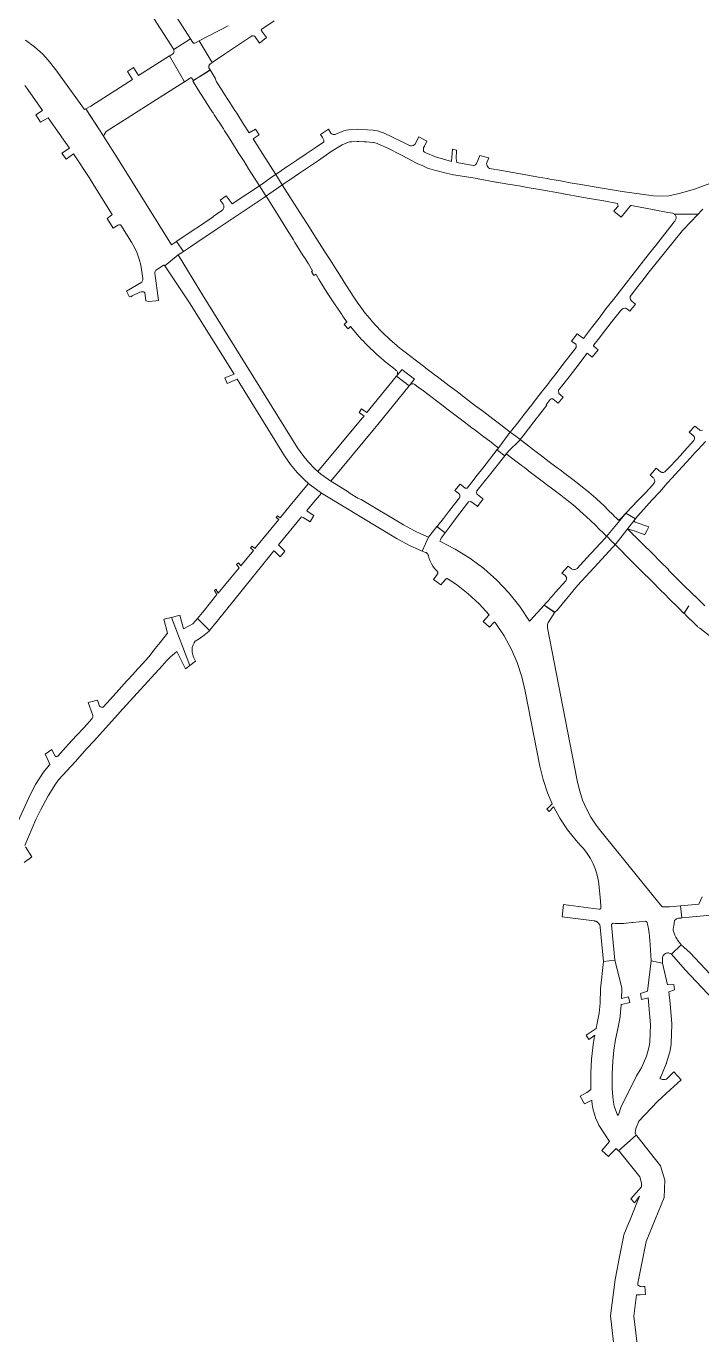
# Model space of a CAD drawing. Header units: inches. Extents: x 704148 to 723432, y 7075344 to 7101810.
# Drawn here: x 715650 to 716539, y 7084927 to 7086646 of the extents above; entities that cross this region are included whole.
import ezdxf

# ---------------------------------------------------------------- set-up
doc = ezdxf.new("R2010")
doc.units = ezdxf.units.IN
doc.header["$MEASUREMENT"] = 0
doc.layers.add('gisdb.gisadmin', color=7, linetype='Continuous', lineweight=9, true_color=0xccf5fc)

msp = doc.modelspace()

# ---------------------------------------------------------------- linework, layer by layer
at = {"layer": 'gisdb.gisadmin'}
for points in [[(715719.9857, 7086819.6401), (715733.0894, 7086828.1105), (715733.1518, 7086828.0051), (715737.5546, 7086830.5975), (715794.6935, 7086742.0669), (715811.0545, 7086716.7308), (715814.1376, 7086711.8278), (715820.904, 7086716.1062), (715829.3077, 7086702.8799), (715822.6215, 7086698.4651), (715866.3595, 7086629.5748), (715844.3782, 7086615.6005), (715800.8818, 7086684.1984), (715794.1712, 7086679.8814), (715785.2487, 7086693.9069), (715792.0088, 7086698.1739), (715784.1325, 7086710.5797), (715781.2637, 7086714.5845), (715770.4182, 7086731.3885), (715724.9568, 7086802.1704), (715715.975, 7086816.0868), (715720.0125, 7086819.5956)], [(715865.8844, 7086578.0807), (715858.3597, 7086573.2979), (715839.0177, 7086607.2269), (715839.099, 7086607.267), (715843.3363, 7086609.9602), (715843.6336, 7086610.2794), (715843.902, 7086610.6233), (715844.3439, 7086611.3745), (715844.514, 7086611.7761), (715844.7465, 7086612.6161), (715844.8295, 7086613.4837), (715844.7606, 7086614.3525), (715844.5419, 7086615.1962), (715844.3782, 7086615.6005), (715866.3595, 7086629.5748), (715869.3906, 7086624.8005), (715869.554, 7086624.5786), (715869.9075, 7086624.2516), (715870.2029, 7086624.0747), (715870.7256, 7086623.904), (715871.275, 7086623.8821), (715871.745, 7086623.9867), (715871.998, 7086624.0961), (715877.7427, 7086627.0677), (715894.868, 7086598.4265), (715892.7911, 7086597.0316), (715892.2491, 7086596.6108), (715891.8832, 7086596.2487), (715891.6608, 7086595.9872), (715891.3622, 7086595.5678), (715891.0954, 7086595.0933), (715890.9017, 7086594.6485), (715890.7448, 7086594.1582), (715890.5976, 7086593.3136), (715890.5853, 7086592.6276), (715890.6669, 7086591.9463), (715890.7891, 7086591.4462), (715890.962, 7086590.9614), (715891.1045, 7086590.6491), (715891.2682, 7086590.3474), (715892.2734, 7086588.7586), (715870.3236, 7086574.8228), (715867.9836, 7086578.5085), (715867.7237, 7086578.54), (715867.4622, 7086578.5487), (715866.9417, 7086578.4976), (715866.6868, 7086578.4383), (715866.1973, 7086578.2543)], [(715858.3597, 7086573.2979), (715849.1775, 7086567.4617), (715755.5474, 7086507.9501), (715752.9914, 7086503.5127), (715752.0612, 7086501.6305), (715747.5447, 7086508.7933), (715734.1541, 7086529.3919), (715728.688, 7086537.8002), (715735.2829, 7086541.2811), (715741.3507, 7086545.1378), (715790.3459, 7086576.2793), (715783.6047, 7086586.8316), (715791.4057, 7086591.8998), (715798.3008, 7086581.3354), (715839.0177, 7086607.2269)], [(716201.2189, 7085980.574), (716190.6815, 7085988.4907), (716191.7448, 7085989.8527), (716191.93, 7085990.09), (716199.09, 7085999.26), (716207.17, 7086009.67), (716220.2, 7086026.58), (716220.63, 7086027.79), (716220.75, 7086029.07), (716220.5, 7086030.34), (716219.99, 7086031.32), (716216.1727, 7086034.3837), (716214.0219, 7086036.1099), (716220.8836, 7086044.6014), (716222.8295, 7086043.0746), (716227.5, 7086039.41), (716230.16, 7086039.35), (716236.35, 7086047.25), (716243.42, 7086056.22), (716250.72, 7086065.43), (716269.86, 7086090.03), (716271.88, 7086092.82), (716285.16, 7086110.58), (716296.36, 7086124.87), (716306.54, 7086137.86), (716308.36, 7086140.17), (716312.66, 7086145.65), (716313.87, 7086147.2), (716321.58, 7086157.03), (716321.63, 7086157.09), (716329.4, 7086166.99), (716337.06, 7086176.73), (716338.69, 7086178.82), (716347.39, 7086189.9), (716356.31, 7086201.95), (716365.56, 7086213.9), (716373.49, 7086224.15), (716373.67, 7086225.25), (716373.69, 7086225.95), (716373.65, 7086226.73), (716373.47, 7086227.65), (716373.03, 7086228.25), (716367.5601, 7086232.4062), (716374.8565, 7086242.1347), (716383.1, 7086235.86), (716394, 7086250.06), (716403.69, 7086262.68), (716412.82, 7086274.72), (716422.55, 7086287.12), (716430.25, 7086296.65), (716439.42, 7086308.57), (716446.98, 7086318.27), (716454.74, 7086328.36), (716462.32, 7086337.97), (716470.01, 7086347.84), (716477.9113, 7086357.5963), (716502.6488, 7086389.34), (716503.3491, 7086390.2387), (716503.8163, 7086390.8382), (716504.3758, 7086391.6991), (716504.7804, 7086392.6429), (716505.0181, 7086393.6418), (716505.082, 7086394.6666), (716504.9703, 7086395.6873), (716504.6861, 7086396.674), (716504.2379, 7086397.5978), (716503.6387, 7086398.4316), (716502.9061, 7086399.1511), (716533.9015, 7086399.2298), (716531.91, 7086397.15), (716525.1462, 7086390.085), (716513.5, 7086377.92), (716469.82, 7086323.56), (716461.22, 7086312.76), (716452.73, 7086301.81), (716446.27, 7086293.47), (716444.73, 7086291.05), (716444.65, 7086289.39), (716444.85, 7086288.17), (716445.25, 7086287.03), (716445.93, 7086285.77), (716447.11, 7086284.37), (716451.5064, 7086280.9176), (716444.0708, 7086271.8192), (716439.91, 7086275.13), (716439.21, 7086275.41), (716438.29, 7086275.59), (716437.41, 7086275.59), (716435.69, 7086275.35), (716435.35, 7086275.25), (716434.09, 7086274.41), (716432.77, 7086273.35), (716431.91, 7086272.43), (716428.3, 7086267.84), (716419.66, 7086256.94), (716410.94, 7086245.71), (716402.37, 7086234.6), (716398.27, 7086229.29), (716396.59, 7086226.77), (716396.57, 7086226.17), (716396.69, 7086225.73), (716400.33, 7086222.67), (716402.5246, 7086220.9818), (716394.7311, 7086211.445), (716388.01, 7086216.69), (716379.83, 7086205.89), (716377.46, 7086202.76), (716373.05, 7086196.93), (716364.5, 7086185.65), (716356, 7086174.93), (716350.6, 7086168.1), (716350.78, 7086163.54), (716356.5334, 7086159.0321), (716349.7835, 7086151.0733), (716343.25, 7086156.23), (716342.73, 7086156.57), (716341.98, 7086156.81), (716340.67, 7086156.58), (716339.42, 7086155.82), (716334.35, 7086148.94), (716335.19, 7086148.3), (716326.04, 7086136.6), (716318.06, 7086126.37), (716303.88, 7086108.19), (716299.89, 7086103.22), (716299.12, 7086101.8), (716284.53, 7086087.89), (716261.34, 7086058.61), (716243.21, 7086035.71), (716242.85, 7086034.64), (716242.75, 7086033.48), (716243.14, 7086031.93), (716243.74, 7086030.72), (716250.5, 7086025.71), (716251.1544, 7086025.218), (716243.824, 7086015.2866), (716243.04, 7086015.9), (716235.02, 7086021.76), (716231.93, 7086021.41), (716215.07, 7085998.99), (716206.61, 7085987.74), (716202.4609, 7085982.4239)], [(716154.3097, 7085963.8409), (716138.3764, 7085972.5148), (716042.9119, 7086030.0194), (716040.8355, 7086031.3377), (716038.5568, 7086032.7844), (716023.6441, 7086043.688), (716021.711, 7086045.391), (716016.4555, 7086050.0208), (716006.8174, 7086059.8686), (715998.0743, 7086070.5189), (715990.2927, 7086081.8907), (715927.7592, 7086182.4193), (715914.4793, 7086176.7417), (715911.6911, 7086184.1572), (715923.6936, 7086188.9552), (715865.3335, 7086282.7749), (715832.7832, 7086331.4529), (715850.12, 7086345.65), (715882.3159, 7086293.3388), (716007.2752, 7086092.4546), (716014.0715, 7086082.5227), (716021.7075, 7086073.221), (716030.1252, 7086064.6202), (716034.0253, 7086061.2334), (716037.9288, 7086057.8438), (716047.8158, 7086050.5877), (716050.8722, 7086048.6484), (716053.2316, 7086047.1513), (716072.5712, 7086035.5018), (716076.2941, 7086032.4421), (716086.525, 7086026.2793), (716090.9842, 7086024.4104), (716146.6247, 7085990.8945), (716161.0256, 7085983.0548), (716170.3765, 7085978.7939), (716179.2501, 7085975.0401), (716170.9384, 7085956.5887)], [(716094.6517, 7086134.0556), (716088.3017, 7086138.7902), (716091.4096, 7086143.5371), (716098.3312, 7086138.4658), (716137.1356, 7086186.1969), (716144.1673, 7086194.8462), (716144.419, 7086195.0914), (716161.0665, 7086182.3885), (716160.8089, 7086182.0269), (716154.1107, 7086173.7876), (716112.8273, 7086123.0065), (716112.6939, 7086122.8458), (716108.3189, 7086117.7231), (716050.8722, 7086048.6484), (716047.8158, 7086050.5877), (716037.9288, 7086057.8438), (716034.0253, 7086061.2334), (716092.2564, 7086131.2508)], [(715891.5883, 7085852.3583), (715875.5706, 7085868.0999), (715884.2381, 7085878.6223), (715901.311, 7085899.3488), (715897.9547, 7085904.9293), (715899.9877, 7085906.4169), (715903.0286, 7085901.4341), (715919.6517, 7085921.6145), (715930.3381, 7085934.5878), (715927.1367, 7085938.7209), (715929.5968, 7085941.0053), (715932.5039, 7085937.2171), (715949.1864, 7085957.4698), (715945.4853, 7085960.6847), (715947.5022, 7085963.0808), (715951.1851, 7085959.8962), (715961.6904, 7085972.6497), (715982.5024, 7085997.994), (715979.2249, 7086000.6304), (715980.9738, 7086002.8742), (715984.2998, 7086000.1828), (715997.6897, 7086016.4888), (716014.6706, 7086037.1119), (716021.711, 7086045.391), (716023.6441, 7086043.688), (716038.5568, 7086032.7844), (716030.7728, 7086023.6314), (716019.3988, 7086009.8171), (716020.06, 7086009.2), (716028.6571, 7086003.2194), (716023.6731, 7085994.9156), (716014.66, 7086000.68), (716012.6201, 7086001.58), (715982.2352, 7085964.5819), (715990.5089, 7085956.6434), (715984.5693, 7085949.0304), (715977.13, 7085956.28), (715975.8849, 7085956.8017), (715934.3564, 7085905.3481), (715901.3726, 7085864.4811)], [(716501.251, 7085459.4671), (716501.3005, 7085458.3777), (716501.4452, 7085457.2948), (716501.6143, 7085456.849), (716501.95, 7085455.81), (716502.3975, 7085454.4941), (716502.9113, 7085453.08), (716503.478, 7085451.7445), (716504.7393, 7085449.1321), (716506.0943, 7085446.8081), (716506.2971, 7085446.4688), (716507.0224, 7085445.2553), (716509.3174, 7085442.081), (716511.9201, 7085439.0766), (716499.0812, 7085426.9185), (716498.549, 7085427.2991), (716497.3955, 7085427.9144), (716495.9009, 7085428.3602), (716495.1186, 7085428.4851), (716493.8299, 7085428.4883), (716493.0631, 7085428.3839), (716492.0652, 7085428.1231), (716490.8835, 7085427.6089), (716489.6076, 7085426.7365), (716488.8684, 7085426.0172), (716488.1714, 7085425.1074), (716487.5473, 7085423.9304), (716487.2542, 7085423.108), (716487.0768, 7085422.3548), (716486.978, 7085421.5873), (716486.9701, 7085420.5558), (716487.3067, 7085415.0614), (716472.0796, 7085418.3089), (716470.3863, 7085445.9508), (716470.2463, 7085448.2362), (716470.021, 7085451.1789), (716469.7063, 7085454.1134), (716469.3025, 7085457.0369), (716468.81, 7085459.9469), (716468.2291, 7085462.8405), (716467.5605, 7085465.715), (716466.8685, 7085468.3274), (716466.7848, 7085468.6345), (716466.738, 7085468.7652), (716466.6823, 7085468.8924), (716466.545, 7085469.1336), (716466.4642, 7085469.2465), (716466.28, 7085469.4541), (716466.124, 7085469.592), (716465.9545, 7085469.7129), (716465.8349, 7085469.7835), (716465.647, 7085469.8733), (716465.4508, 7085469.9431), (716465.3165, 7085469.9781), (716465.1112, 7085470.013), (716464.9728, 7085470.0243), (716464.8339, 7085470.0259), (716464.6953, 7085470.0179), (716448.237, 7085468.4962), (716446.8467, 7085468.3677), (716436.0728, 7085467.3715), (716434.9851, 7085467.288), (716433.8091, 7085467.1977), (716431.541, 7085467.0943), (716429.2708, 7085467.0615), (716427.0007, 7085467.0993), (716424.7328, 7085467.2077), (716422.4695, 7085467.3866), (716422.332, 7085467.3949), (716422.1222, 7085467.3892), (716421.9888, 7085467.3741), (716421.824, 7085467.3438), (716421.6055, 7085467.2778), (716421.452, 7085467.2155), (716421.3451, 7085467.1612), (716421.1455, 7085467.042), (716420.9444, 7085466.8834), (716420.6509, 7085466.5544), (716420.4322, 7085466.1585), (716420.3288, 7085465.8306), (716420.2876, 7085465.5585), (716420.2891, 7085465.2147), (716424.5038, 7085418.8044), (716409.5666, 7085417.4339), (716405.2628, 7085462.5112), (716405.2024, 7085462.9432), (716405.0597, 7085463.7367), (716404.8952, 7085464.3361), (716404.5719, 7085465.2102), (716404.3069, 7085465.7724), (716404.0037, 7085466.3149), (716403.4806, 7085467.0863), (716403.2888, 7085467.3309), (716402.8805, 7085467.7994), (716402.6644, 7085468.0229), (716402.4408, 7085468.2387), (716401.6879, 7085468.8569), (716401.2185, 7085469.1953), (716400.9552, 7085469.3605), (716400.4124, 7085469.6631), (716400.1335, 7085469.8002), (716399.85, 7085469.9276), (716399.3348, 7085470.129), (716398.9668, 7085470.2438), (716398.6772, 7085470.3372), (716398.376, 7085470.4139), (716398.0724, 7085470.4803), (716397.7821, 7085470.5333), (716397.4591, 7085470.5813), (716355.2713, 7085476.0433), (716357.1424, 7085492.1644), (716396.4805, 7085487.0162), (716404.0252, 7085486.0288), (716404.3341, 7085486.0002), (716404.4893, 7085486.0062), (716404.6434, 7085486.0256), (716404.7952, 7085486.0585), (716404.9435, 7085486.1044), (716405.0873, 7085486.1631), (716405.2254, 7085486.2341), (716405.3568, 7085486.3169), (716405.4805, 7085486.4108), (716405.5955, 7085486.5151), (716405.701, 7085486.6291), (716405.7961, 7085486.7518), (716405.8802, 7085486.8824), (716405.9527, 7085487.0197), (716406.0128, 7085487.1629), (716406.0603, 7085487.3108), (716406.0946, 7085487.4622), (716406.1157, 7085487.6161), (716406.1233, 7085487.7712), (716406.116, 7085487.9406), (716405.9577, 7085489.9121), (716405.4272, 7085496.5167), (716405.0261, 7085501.5109), (716403.9361, 7085515.0811), (716402.9368, 7085522.9337), (716401.2568, 7085530.6693), (716398.9091, 7085538.229), (716395.9114, 7085545.5554), (716392.2865, 7085552.5926), (716388.0622, 7085559.2871), (716383.2704, 7085565.588), (716379.9102, 7085569.4049), (716373.6201, 7085576.0334), (716362.1768, 7085590.4181), (716352.0307, 7085605.7454), (716344.3463, 7085619.8966), (716343.9272, 7085620.6682), (716338.0203, 7085614.2494), (716334.9071, 7085617.5748), (716342.1817, 7085624.3762), (716335.9287, 7085638.7549), (716330.0954, 7085656.1859), (716325.8034, 7085674.059), (716306.6699, 7085772.465), (716302.104, 7085791.479), (716295.8983, 7085810.0228), (716288.0999, 7085827.9551), (716278.7684, 7085845.1395), (716267.9747, 7085861.4452), (716266.6079, 7085863.306), (716266.3674, 7085863.2026), (716265.918, 7085862.9352), (716265.5425, 7085862.6147), (716259.6491, 7085856.6807), (716251.2739, 7085864.2067), (716258.9144, 7085872.4091), (716259.1916, 7085872.7546), (716246.0655, 7085887.249), (716231.7261, 7085900.5443), (716216.2825, 7085912.5391), (716204.0908, 7085920.5988), (716203.6312, 7085920.461), (716203.1854, 7085920.2837), (716202.7567, 7085920.0682), (716202.3484, 7085919.8162), (716201.9636, 7085919.5295), (716201.6053, 7085919.2104), (716201.1816, 7085918.7487), (716195.7348, 7085912.0895), (716185.8356, 7085919.3035), (716190.7718, 7085925.659), (716191.0493, 7085926.0504), (716191.2916, 7085926.4645), (716191.4969, 7085926.8982), (716191.6637, 7085927.3481), (716191.7906, 7085927.8108), (716191.8767, 7085928.2828), (716191.9213, 7085928.7606), (716192.1306, 7085928.7491), (716191.9261, 7085928.8884), (716189.8328, 7085930.9497), (716187.4201, 7085933.7304), (716185.2589, 7085936.7108), (716183.3657, 7085939.8681), (716181.7549, 7085943.1785), (716180.4387, 7085946.6167), (716179.4272, 7085950.1565), (716179.2594, 7085950.7436), (716179.0411, 7085951.3139), (716178.7739, 7085951.8631), (716178.4599, 7085952.3868), (716178.1014, 7085952.8812), (716177.7012, 7085953.3424), (716177.2623, 7085953.767), (716176.788, 7085954.1518), (716176.2821, 7085954.4937), (716175.6441, 7085954.8412), (716170.9384, 7085956.5887), (716179.2501, 7085975.0401), (716179.85, 7085975.4759), (716180.4096, 7085975.9624), (716180.9247, 7085976.4958), (716181.3461, 7085977.0115), (716190.2464, 7085988.8185), (716201.4259, 7085980.3912), (716197.6011, 7085975.3173), (716196.2419, 7085973.3404), (716195.0602, 7085971.2525), (716194.2042, 7085969.4076), (716214.4266, 7085959.2664), (716233.9498, 7085947.2555), (716252.3519, 7085933.5887), (716269.4928, 7085918.3701), (716285.2421, 7085901.7154), (716299.4799, 7085883.7515), (716312.0979, 7085864.615), (716312.5315, 7085864.9082), (716312.938, 7085865.2379), (716313.3695, 7085865.6611), (716331.655, 7085885.4958), (716345.3556, 7085876.1184), (716337.2182, 7085863.0446), (716336.9722, 7085862.608), (716336.4296, 7085861.4901), (716336.1398, 7085860.6672), (716335.9229, 7085859.8223), (716335.7804, 7085858.9616), (716335.7135, 7085858.0918), (716335.7226, 7085857.2194), (716335.8078, 7085856.3512), (716335.8918, 7085855.8518), (716371.0366, 7085675.0984), (716375.3432, 7085652.9488), (716378.2358, 7085640.9034), (716382.1671, 7085629.1558), (716387.1074, 7085617.7956), (716393.019, 7085606.9092), (716399.8568, 7085596.5795), (716404.4406, 7085590.6104), (716461.819, 7085519.8552), (716486.265, 7085489.71), (716486.5185, 7085489.3974), (716486.708, 7085489.2178), (716486.7808, 7085489.1697), (716486.9375, 7085489.0934), (716487.1051, 7085489.0455), (716488.543, 7085488.9004), (716489.9387, 7085488.8852), (716491.3304, 7085488.9916), (716491.8588, 7085489.0643), (716494.1907, 7085489.0466), (716496.5227, 7085489.0289), (716510.8969, 7085490.358), (716512.3699, 7085474.4259), (716511.8711, 7085474.3714), (716511.5317, 7085474.3188), (716508.2978, 7085474.0198), (716506.7683, 7085473.8784), (716505.6827, 7085473.3064), (716504.5092, 7085472.5507), (716503.406, 7085471.6955), (716503.1309, 7085471.4569), (716502.564, 7085467.6003), (716501.9971, 7085463.7437), (716501.671, 7085462.7031), (716501.4369, 7085461.638), (716501.2966, 7085460.5566)], [(716413.6652, 7085976.0079), (716413.6818, 7085975.9919), (716413.63, 7085975.93)], [(715875.5706, 7085868.0999), (715891.5883, 7085852.3583), (715890.8866, 7085851.489), (715884.4558, 7085846.1221), (715877.645, 7085841.2463), (715872.5721, 7085838.1557), (715871.1727, 7085836.1472), (715869.7636, 7085833.1886), (715868.8566, 7085830.0395), (715868.476, 7085826.7847), (715868.6321, 7085823.5114), (715869.3206, 7085820.3075), (715870.523, 7085817.259), (715873.1462, 7085811.9341), (715865.675, 7085806.234), (715841.3854, 7085869.4562), (715852.3675, 7085872.2859), (715857.0752, 7085854.4793), (715869.6371, 7085860.8967)], [(716452.6238, 7085189.1823), (716429.4445, 7085168.6066), (716426.1083, 7085171.5547), (716425.3, 7085170.75), (716419.42, 7085164.27), (716416.3281, 7085160.8373), (716407.4267, 7085169.041), (716417.6576, 7085180.6729), (716403.5776, 7085202.2146), (716403.172, 7085202.8742), (716402.4327, 7085204.3493), (716399.211, 7085211.8505), (716398.919, 7085212.5871), (716398.6546, 7085213.3878), (716396.7995, 7085219.6311), (716396.5893, 7085220.4226), (716395.1254, 7085226.6656), (716394.9684, 7085227.4306), (716394.8374, 7085228.3514), (716394.112, 7085235.0368), (716384.4439, 7085230.0821), (716379.003, 7085240.1808), (716387.75, 7085245.12), (716393.033, 7085248.7918), (716392.9991, 7085249.5616), (716392.9416, 7085253.8189), (716392.9032, 7085270.0282), (716392.9183, 7085270.6956), (716393.7234, 7085287.9913), (716393.7873, 7085288.8256), (716395.3967, 7085303.9093), (716395.5034, 7085304.6965), (716397.932, 7085319.4572), (716398.0111, 7085319.8832), (716398.0913, 7085320.2792), (716390.4622, 7085314.8009), (716386.7713, 7085320.4063), (716399.9318, 7085329.371), (716401.3037, 7085336.1474), (716403.7821, 7085349.1333), (716405.0876, 7085362.3532), (716405.6476, 7085381.2615), (716409.5666, 7085417.4339), (716424.5038, 7085418.8044), (716433.6308, 7085382.4412), (716433.6613, 7085381.517), (716433.6552, 7085381.1026), (716433.2814, 7085368.4837), (716435.13, 7085368.83), (716442.5964, 7085370.6256), (716444.3175, 7085363.3492), (716433.0304, 7085360.5639), (716432.9994, 7085360.0812), (716431.5845, 7085345.7532), (716431.4218, 7085344.6011), (716428.7775, 7085330.7449), (716425.5054, 7085314.5794), (716423.1965, 7085300.5436), (716421.6737, 7085286.2712), (716420.904, 7085269.7353), (716420.9407, 7085254.0423), (716420.9907, 7085250.3685), (716421.8208, 7085239.2345), (716422.5816, 7085232.2237), (716423.7564, 7085227.2136), (716425.2616, 7085222.1479), (716427.6804, 7085216.5162), (716428.8022, 7085214.7997), (716429.1156, 7085215.6331), (716432.9533, 7085226.7165), (716442.3307, 7085245.6889), (716452.5472, 7085266.0654), (716453.014, 7085266.9193), (716459.5263, 7085277.6653), (716466.0055, 7085292.8348), (716469.778, 7085305.4014), (716470.6609, 7085311.6231), (716471.2505, 7085333.8322), (716469.2848, 7085359.5306), (716468.3431, 7085369.2778), (716459.5907, 7085367.118), (716458.2955, 7085375.1741), (716467.46, 7085378.41), (716472.0796, 7085418.3089), (716487.3067, 7085415.0614), (716493.6296, 7085386.7076), (716502.1134, 7085386.9273), (716502.9118, 7085379.8646), (716495.6761, 7085377.5305), (716497.1806, 7085361.9449), (716499.2239, 7085335.2489), (716499.2647, 7085334.1812), (716499.2598, 7085333.8097), (716498.6298, 7085310.0785), (716498.4958, 7085308.4831), (716497.3518, 7085300.4213), (716497.278, 7085299.9571), (716496.8995, 7085298.3628), (716492.5974, 7085284.0322), (716492.3443, 7085283.2693), (716492.0634, 7085282.5585), (716484.8867, 7085265.756), (716484.0601, 7085264.1264), (716483.7231, 7085263.5704), (716486.62, 7085261.95), (716490.6, 7085261.95), (716492.46, 7085262.54), (716502.0218, 7085272.0162), (716511.4979, 7085261.7991), (716497.41, 7085248.39), (716481.18, 7085233.48), (716472.42, 7085224.42), (716455.8556, 7085207.2836), (716452.2465, 7085197.5937), (716451.1135, 7085192.1721)]]:
    msp.add_lwpolyline(points, close=True, dxfattribs=at)
for points in [[(715976.5408, 7086653.2645), (715960.2722, 7086642.3538), (715959.9784, 7086642.0949), (715959.8243, 7086641.8837), (715959.6674, 7086641.5249), (715959.6088, 7086641.1378), (715959.6265, 7086640.8769), (715959.6893, 7086640.6231), (715959.8973, 7086640.2237), (715966.4105, 7086631.3094), (715957.0988, 7086623.9795), (715951.4183, 7086632.2379), (715951.2345, 7086632.4817), (715951.0301, 7086632.7085), (715950.566, 7086633.1046), (715950.0403, 7086633.414), (715949.4687, 7086633.6275), (715948.8688, 7086633.7384), (715948.5639, 7086633.7543), (715947.9557, 7086633.7062), (715947.3651, 7086633.5532), (715947.082, 7086633.4388), (715946.81, 7086633.3), (715946.5832, 7086633.1599), (715911.323, 7086609.4781), (715894.868, 7086598.4265), (715877.7427, 7086627.0677), (715915.796, 7086646.7518)], [(715649.6798, 7086628.1412), (715661.3727, 7086619.3567), (715672.2554, 7086609.5865), (715679.3161, 7086601.8122), (715689.2397, 7086589.1621), (715726.8609, 7086536.6389), (715728.688, 7086537.8002), (715747.5447, 7086508.7933), (715752.0612, 7086501.6305), (715772.5696, 7086469.239), (715841.5305, 7086359.0169), (715847.9932, 7086363.3231), (715857.2305, 7086350.3976), (715850.12, 7086345.65), (715832.7832, 7086331.4529), (715832.3478, 7086331.9014), (715831.7852, 7086332.174), (715831.0073, 7086332.2196), (715830.3041, 7086331.9461), (715821.7751, 7086326.3338), (715821.1189, 7086325.8148), (715820.5628, 7086325.1896), (715820.1237, 7086324.4774), (715819.9524, 7086324.0953), (715819.7126, 7086323.2937), (715819.6156, 7086322.4626), (715819.6521, 7086321.7173), (715824.2063, 7086285.9781), (715821.032, 7086285.5735), (715811.6082, 7086284.3727), (715807.6895, 7086285.4023), (715806.4033, 7086296.2515), (715805.9516, 7086296.9524), (715804.9392, 7086297.2172), (715802.0575, 7086297.2484), (715799.7677, 7086296.6097), (715789.7053, 7086291.8122), (715787.821, 7086290.6226), (715785.8721, 7086291.1347), (715782.2364, 7086298.1481), (715802.2708, 7086309.8994), (715802.6552, 7086310.4585), (715802.9893, 7086311.049), (715803.4973, 7086312.3058), (715803.6673, 7086312.9626), (715803.82, 7086314.06), (715803.709, 7086314.7179), (715802.546, 7086323.8444), (715801.126, 7086332.098), (715798.992, 7086340.1965), (715796.1603, 7086348.0782), (715792.6525, 7086355.6831), (715788.737, 7086362.5683), (715774.6925, 7086385.0523), (715774.2235, 7086385.1534), (715773.7474, 7086385.2133), (715772.7887, 7086385.2077), (715772.3134, 7086385.1424), (715771.3888, 7086384.8889), (715770.9466, 7086384.7027), (715770.5223, 7086384.4787), (715770.3491, 7086384.373), (715764.8095, 7086380.8513), (715756.9231, 7086393.7197), (715762.4975, 7086397.8608), (715762.8698, 7086398.1634), (715763.2144, 7086398.4974), (715763.4977, 7086398.8216), (715745.1958, 7086428.1214), (715734.4036, 7086445.3989), (715733.8773, 7086446.2055), (715712.8001, 7086478.5091), (715703.0618, 7086471.6646), (715697.4018, 7086479.5119), (715707.507, 7086486.2039), (715688.5116, 7086512.9002), (715679.249, 7086525.8317), (715669.429, 7086520.0903), (715663.1514, 7086529.955), (715671.9113, 7086535.6484), (715652.6562, 7086562.9581), (715648.7322, 7086568.4364)], [(716540.26, 7086405.87), (716538.1851, 7086403.7032), (716533.9015, 7086399.2298), (716502.9061, 7086399.1511), (716502.0616, 7086399.7351), (716501.1299, 7086400.1666), (716500.1382, 7086400.4329), (716494.1931, 7086401.4944), (716476.4, 7086405.2), (716446.47, 7086410.55), (716445.71, 7086410.53), (716444.21, 7086409.3), (716432.5836, 7086395.5264), (716423.227, 7086403.2037), (716424.57, 7086404.83), (716428.65, 7086409.78), (716428.19, 7086413.45), (716410.03, 7086416.66), (716396.23, 7086419.1), (716378.3794, 7086422.1849), (716359.6426, 7086425.5218), (716358.8495, 7086425.6651), (716353.0341, 7086426.7159), (716328.01, 7086431.09), (716309.2808, 7086434.4139), (716298.4848, 7086436.3952), (716283.7075, 7086438.8948), (716269.05, 7086441.36), (716268.05, 7086441.53), (716244.93, 7086445.69), (716243.22, 7086446.09), (716232.57, 7086447.89), (716212.33, 7086450.85), (716210.65, 7086451.24), (716202.57, 7086452.97), (716192.65, 7086455.61), (716187.21, 7086457.25), (716178.21, 7086459.77), (716172.97, 7086462.21), (716164.69, 7086465.89), (716144.14, 7086476.71), (716125.0326, 7086486.2698), (716116.5775, 7086490.0178), (716112.1041, 7086492.0008), (716107.3885, 7086493.3566), (716106.8827, 7086493.4104), (716097.8143, 7086494.3751), (716094.8709, 7086494.4881), (716087.88, 7086494.7896), (716085.5751, 7086494.8966), (716078.551, 7086494.4447), (716075.8701, 7086494.2722), (716074.2716, 7086493.8255), (716069.0947, 7086491.857), (716065.7999, 7086490.6042), (716051.4, 7086481.46), (716034.76, 7086470.04), (716010.01, 7086453.05), (716002.8659, 7086448.3513), (715987.69, 7086438.37), (715969.6, 7086425.43), (715961.88, 7086420.27), (715942.48, 7086407.31), (715926.59, 7086396.71), (715910.59, 7086386.03), (715900.01, 7086378.96), (715886.69, 7086370.07), (715883.15, 7086367.7), (715866.46, 7086356.56), (715857.2305, 7086350.3976), (715847.9932, 7086363.3231), (715847.9276, 7086363.4269), (715848.2998, 7086363.6733), (715858.1315, 7086370.239), (715860.6681, 7086371.9317), (715865.76, 7086375.33), (715872.8, 7086380.09), (715874.32, 7086381.12), (715896.327, 7086395.8901), (715896.2035, 7086396.1922), (715907.711, 7086403.9396), (715908.4561, 7086404.5323), (715909.0981, 7086405.2354), (715909.6207, 7086406.0312), (715910.0109, 7086406.8997), (715910.2588, 7086407.8189), (715910.3582, 7086408.7658), (715910.3066, 7086409.7165), (715910.1052, 7086410.647), (715909.7592, 7086411.534), (715909.2772, 7086412.3551), (715905.4576, 7086417.8173), (715913.4499, 7086423.4225), (715921.29, 7086412.72), (715961.3534, 7086439.2703), (715973.08, 7086447.89), (715983.05, 7086454.59), (715993.5993, 7086461.7363), (715994.52, 7086462.36), (716006.31, 7086470.34), (716018.75, 7086478.65), (716030.45, 7086486.6), (716041.52, 7086494.09), (716041.68, 7086494.57), (716041.68, 7086496.45), (716041.4, 7086497.29), (716039.92, 7086499.89), (716037.2569, 7086504.0782), (716047.7221, 7086510.8017), (716050.93, 7086505.85), (716052.09, 7086504.89), (716053.17, 7086504.45), (716053.93, 7086504.21), (716055.05, 7086504.09), (716056.09, 7086504.05), (716056.89, 7086504.17), (716057.73, 7086504.45), (716066.01, 7086507.89), (716068.13, 7086508.65), (716070.97, 7086509.53), (716074.47, 7086510.22), (716085.45, 7086510.89), (716099.41, 7086510.3), (716106.79, 7086509.49), (716108.68, 7086509.25), (716112.21, 7086508.63), (716118.5851, 7086506.6158), (716118.73, 7086506.57), (716120.21, 7086505.97), (716132.13, 7086500.61), (716144.9, 7086494.24), (716154.42, 7086489.49), (716155.75, 7086489.06), (716157, 7086489.05), (716159.21, 7086489.41), (716161.37, 7086490.69), (716166.7387, 7086500.9974), (716177.4153, 7086495.1738), (716173.97, 7086488.81), (716172.9, 7086486.3), (716172.72, 7086484.96), (716172.8, 7086483.66), (716173.06, 7086482.26), (716173.68, 7086481.22), (716174.19, 7086480.77), (716175.72, 7086479.72), (716188.56, 7086474.56), (716209.81, 7086468.53), (716211.1145, 7086484.6481), (716216.09, 7086483.485), (716216.09, 7086482.93), (716215.81, 7086472.65), (716216.52, 7086467.02), (716238.26, 7086463.33), (716238.74, 7086463.33), (716240.26, 7086463.65), (716241.18, 7086464.29), (716242.38, 7086466.09), (716244.29, 7086469.69), (716247.0813, 7086476.2403), (716258.9981, 7086473.4545), (716255.73, 7086465.99), (716256.01, 7086464.19), (716256.41, 7086462.79), (716257.29, 7086461.33), (716258.49, 7086460.07), (716259.49, 7086459.41), (716276.08, 7086456.55), (716287.91, 7086454.51), (716300.51, 7086452.34), (716312.12, 7086450.16), (716323.88, 7086448.1), (716335.36, 7086446.14), (716339.21, 7086445.45), (716353.06, 7086442.97), (716365.79, 7086440.67), (716379.57, 7086438.21), (716397.43, 7086435.19), (716434.26, 7086428.97), (716475.53, 7086423.35), (716484.34, 7086422.89), (716495.35, 7086423.57), (716509.06, 7086426.48), (716529.23, 7086432.06), (716549.57, 7086439.62)], [(716543.69, 7086100.38), (716533.95, 7086089.87), (716529.86, 7086085.45), (716523.72, 7086078.79), (716513.53, 7086067.71), (716503.5, 7086056.83), (716499.67, 7086052.67), (716493.34, 7086045.59), (716483.4849, 7086034.5597), (716473.33, 7086023.25), (716455.015, 7086003.109), (716454.392, 7086002.322), (716454.3809, 7086002.3018), (716426.22, 7085966.45), (716402.36, 7085940.82), (716375.45, 7085911.45), (716349.113, 7085879.5483), (716345.2225, 7085875.9046), (716331.6271, 7085885.4655), (716333.6733, 7085887.9904), (716335.5283, 7085890.0689), (716337.1, 7085891.83), (716340.02, 7085895.11), (716341.94, 7085897.26), (716346.63, 7085902.41), (716360.02, 7085917.3), (716360.47, 7085918.34), (716360.91, 7085919.66), (716360.92, 7085920.61), (716360.71, 7085921.98), (716360.25, 7085923.3), (716359.28, 7085924.3), (716354.9884, 7085927.6916), (716363.1993, 7085936.7861), (716367.45, 7085933.36), (716368.46, 7085932.74), (716370.35, 7085932.34), (716371.29, 7085932.35), (716372.51, 7085932.54), (716373.94, 7085933.13), (716374.83, 7085933.82), (716392.54, 7085952.78), (716393.41, 7085953.73), (716411.83, 7085973.7), (716413.63, 7085975.93), (716439.6755, 7086007.1003), (716454.23, 7086022.43), (716460.75, 7086029.03), (716464.67, 7086033.22), (716474.42, 7086043.66), (716475.74, 7086045.38), (716476.23, 7086046.13), (716476.61, 7086046.89), (716476.87, 7086047.72), (716477, 7086048.53), (716476.79, 7086050.29), (716476.38, 7086051.28), (716475.85, 7086052.08), (716475.24, 7086052.81), (716474.52, 7086053.47), (716473.03, 7086054.6), (716470.838, 7086056.3886), (716478.6815, 7086065.5393), (716484.65, 7086060.87), (716485.36, 7086060.43), (716486.23, 7086060.11), (716486.92, 7086059.96), (716488.56, 7086059.98), (716489.26, 7086060.15), (716490.05, 7086060.51), (716490.77, 7086060.97), (716496.38, 7086066.98), (716505.39, 7086076.59), (716510.66, 7086082.21), (716515.65, 7086087.77), (716528.42, 7086101.89), (716529.24, 7086103.72), (716529.33, 7086104.72), (716529.28, 7086105.54), (716529.02, 7086106.44), (716528.69, 7086107.17), (716528.08, 7086107.96), (716527.39, 7086108.65), (716522.085, 7086112.7337), (716529.7148, 7086120.9168), (716535.42, 7086116.21), (716536.33, 7086115.58), (716537.57, 7086115.21), (716539.68, 7086115.24)], [(715639.1135, 7085599.8002), (715655.8456, 7085637.123), (715662.5456, 7085649.973), (715673.2799, 7085665.809), (715680.7307, 7085675.1343), (715681.6007, 7085676.0687), (715680.81, 7085678.48), (715679.51, 7085681.34), (715675.1839, 7085689.4952), (715683.9255, 7085695.7479), (715688.19, 7085687.29), (715688.75, 7085686.92), (715689.5, 7085686.72), (715690.41, 7085686.62), (715690.98, 7085686.67), (715691.82, 7085687.2), (715705.96, 7085702.92), (715716.4976, 7085714.1725), (715726.5401, 7085724.9369), (715737.1604, 7085736.4866), (715737.607, 7085737.4606), (715737.8827, 7085738.4961), (715737.9793, 7085739.5633), (715737.8943, 7085740.6315), (715737.63, 7085741.67), (715732.091, 7085757.4215), (715744.0488, 7085760.6062), (715746.64, 7085752.88), (715747.22, 7085752.23), (715747.93, 7085751.82), (715749.1, 7085751.46), (715750.33, 7085751.28), (715751.79, 7085751.61), (715760.88, 7085761.61), (715772.07, 7085774.26), (715783.35, 7085786.57), (715790.88, 7085794.8), (715792.9121, 7085796.9041), (715803.4731, 7085808.5391), (715811.624, 7085817.5189), (715820.1526, 7085828.3483), (715826.3869, 7085836.2646), (715836.07, 7085848.56), (715831.428, 7085866.8905), (715841.3854, 7085869.4562), (715865.675, 7085806.234), (715860.0459, 7085801.9395), (715848.644, 7085824.517), (715845.425, 7085822.1452), (715840.2022, 7085817.615), (715835.3555, 7085812.6844), (715829.1955, 7085805.8983), (715777.6844, 7085749.1514), (715770.5066, 7085741.3178), (715739.2116, 7085706.8318), (715730.7467, 7085697.4383), (715714.7345, 7085679.6404), (715693.0979, 7085656.0688), (715688.9629, 7085650.0984), (715679.3128, 7085634.9424), (715669.1275, 7085616.1994), (715662.9686, 7085603.7696), (715648.6053, 7085569.5208)], [(715649.38, 7085567.92), (715657.8108, 7085554.5859), (715647.8386, 7085547.4861)], [(716555.1431, 7085478.3808), (716512.3699, 7085474.4259), (716510.8969, 7085490.358), (716535.0653, 7085492.5926), (716539.2553, 7085501.997)], [(716583.6742, 7085335.6726), (716516.8236, 7085406.2661), (716499.0812, 7085426.9185), (716511.9201, 7085439.0766), (716522.9054, 7085428.9306), (716598.196, 7085349.4245)], [(716424.6372, 7084901.7865), (716418.9235, 7084951.4731), (716424.8336, 7084999.4491), (716427.4686, 7085012.8635), (716430.2387, 7085026.9661), (716435.8523, 7085055.5443), (716436.3735, 7085058.0519), (716442.4884, 7085072.9605), (716444.1173, 7085076.932), (716457.1194, 7085108.6321), (716450.3568, 7085100.2102), (716445.4898, 7085105.3889), (716459.4876, 7085121.2692), (716459.7028, 7085125.9992), (716457.2574, 7085134.3081), (716430.6637, 7085167.5292), (716429.4445, 7085168.6066), (716452.6238, 7085189.1823), (716453.2272, 7085187.9877), (716484.7307, 7085148.6333), (716490.3025, 7085129.7008), (716489.2653, 7085106.8965), (716465.5747, 7085049.1369), (716457.4143, 7085007.5934), (716454.8728, 7084994.6548), (716454.5698, 7084992.1951), (716455.0098, 7084991.7841), (716456.3242, 7084990.9252), (716457.7665, 7084990.3047), (716459.294, 7084989.9411), (716460.8612, 7084989.8452), (716462.4216, 7084990.0199), (716463.8618, 7084990.2428), (716464.8519, 7084979.5859), (716457.9237, 7084979.0099), (716452.961, 7084979.1355), (716449.5381, 7084951.3494), (716454.6113, 7084907.2327)]]:
    msp.add_lwpolyline(points, dxfattribs=at)
msp.add_lwpolyline([(716550.7179, 7085843.8359), (716536.0722, 7085855.1134), (716533.3741, 7085857.191), (716533.2027, 7085857.3287), (716533.1126, 7085857.4012), (716532.6098, 7085857.861), (716530.0294, 7085860.4308), (716518.8955, 7085871.5188), (716515.5373, 7085874.8631), (716521.5818, 7085884.4961), (716515.3321, 7085874.6595), (716508.0583, 7085881.9594), (716506.4132, 7085883.6104), (716497.6764, 7085892.2236), (716497.2403, 7085892.6607), (716488.7386, 7085901.1829), (716485.8556, 7085904.0729), (716472.2045, 7085917.6959), (716460.1099, 7085929.7589), (716440.8094, 7085949.2173), (716431.7168, 7085958.3382), (716424.9694, 7085965.1066), (716424.6171, 7085965.4463), (716419.2579, 7085970.6146), (716415.0735, 7085974.6498), (716413.8071, 7085975.8711), (716413.6818, 7085975.9919), (716413.7928, 7085976.1249), (716413.7413, 7085976.176), (716413.6652, 7085976.0079), (716407.6562, 7085981.8027), (716405.7223, 7085983.8027), (716403.2104, 7085986.3005), (716399.8249, 7085989.6669), (716392.2972, 7085996.6195), (716382.7445, 7086005.4426), (716373.6694, 7086013.8244), (716371.929, 7086015.4319), (716365.768, 7086020.3283), (716363.8442, 7086021.8573), (716363.593, 7086022.048), (716357.662, 7086026.5505), (716353.2523, 7086029.8981), (716342.7582, 7086037.8646), (716334.4897, 7086044.1415), (716332.3532, 7086045.7634), (716322.0546, 7086053.5815), (716311.5508, 7086061.5554), (716309.4249, 7086063.1693), (716305.4906, 7086066.2175), (716301.6189, 7086069.0951), (716301.2783, 7086069.3537), (716281.6503, 7086084.2541), (716279.6795, 7086081.7657), (716270.466, 7086088.895), (716270.6476, 7086089.8375), (716270.5206, 7086090.9424), (716271.3433, 7086092.0786), (716271.3399, 7086092.0812), (716269.3567, 7086093.5868), (716269.2876, 7086093.6775), (716261.6602, 7086099.499), (716250.5315, 7086107.9928), (716238.4272, 7086117.2312), (716238.3448, 7086117.1292), (716221.1445, 7086130.1866), (716203.3986, 7086143.6583), (716203.3033, 7086143.7307), (716196.8442, 7086148.634), (716189.9789, 7086153.8492), (716190.1558, 7086154.0667), (716172.941, 7086167.2025), (716172.7395, 7086166.9451), (716165.8693, 7086172.0916), (716164.0907, 7086173.3943), (716161.4691, 7086175.3145, 0.399430087), (716154.6361, 7086174.4339), (716154.1451, 7086173.8299), (716137.4534, 7086186.5878), (716137.7257, 7086186.9228, 0.416129533), (716136.9747, 7086193.9771), (716135.1368, 7086195.4514), (716133.7555, 7086196.5595), (716132.3278, 7086197.644), (716127.8457, 7086201.208), (716127.3931, 7086201.5679), (716121.4806, 7086206.2694), (716119.6122, 7086207.8951), (716117.5874, 7086209.4402), (716113.2044, 7086213.4386), (716112.4405, 7086214.1354), (716107.3558, 7086218.8571), (716102.3051, 7086223.6608), (716101.5131, 7086224.4649), (716097.4469, 7086228.5933), (716092.6122, 7086233.6176), (716092.4019, 7086233.851), (716087.9821, 7086238.757), (716077.3912, 7086251.3252), (716077.1933, 7086251.56), (716076.9807, 7086251.8124), (716073.615, 7086248.7073), (716068.697, 7086254.3819), (716072.2194, 7086257.8854), (716071.8481, 7086258.391), (716071.8235, 7086258.4246), (716067.8327, 7086263.86), (716066.528, 7086265.637), (716065.3269, 7086267.2728), (716058.819, 7086277.0127), (716057.6276, 7086278.7958), (716056.7579, 7086280.1619), (716048.7881, 7086291.8933), (716045.9979, 7086296.0096), (716035.4757, 7086313.0179), (716031.5188, 7086319.8079), (716031.2477, 7086320.2337), (716031.0892, 7086320.4827), (716028.5616, 7086318.8244), (716025.9599, 7086323.1384), (716025.555, 7086323.8098), (716025.4242, 7086324.0266), (716026.9831, 7086324.9971), (716021.4938, 7086333.8465), (716016.2962, 7086342.2256), (716014.7313, 7086344.7484), (716011.3197, 7086350.2484), (716003.8568, 7086362.2793), (716001.8656, 7086365.4894), (715992.7771, 7086380.1411), (715982.2299, 7086397.1443), (715980.1179, 7086400.5492), (715965.8669, 7086422.9348), (715964.8261, 7086424.5697), (715957.2442, 7086436.4794), (715957.2202, 7086436.5171), (715957.2139, 7086436.5271), (715942.8778, 7086459.0463), (715936.4116, 7086469.2035), (715935.2889, 7086470.9671), (715935.271, 7086470.9953), (715929.2426, 7086480.4647), (715921.4811, 7086492.6566), (715916.3118, 7086500.7766), (715913.829, 7086504.6766), (715911.1609, 7086508.8678), (715909.6588, 7086511.2273), (715903.1822, 7086521.4008), (715902.572, 7086522.3266), (715900.2661, 7086525.9383), (715897.6781, 7086529.9632), (715896.0861, 7086532.4503), (715895.5445, 7086533.2968), (715895.5376, 7086533.292), (715887.2226, 7086546.2233), (715887.1424, 7086546.348), (715878.8713, 7086559.3118), (715872.4776, 7086569.333), (715869.3652, 7086574.2113), (715870.3243, 7086574.8217), (715873.6681, 7086576.945), (715879.8192, 7086580.8504), (715887.3682, 7086585.6439), (715891.8808, 7086588.5092), (715892.2734, 7086588.7586), (715897.6974, 7086580.2155), (715899.2862, 7086577.713), (715898.9259, 7086577.467), (715900.7901, 7086573.2963), (715909.0364, 7086560.3714), (715909.138, 7086560.2134), (715918.2481, 7086546.0456), (715924.9174, 7086535.6737), (715927.1977, 7086532.0918), (715936.3333, 7086517.7415), (715943.7382, 7086506.1097), (715951.7841, 7086511.0257), (715956.8265, 7086503.5746), (715950.1273, 7086499.3479), (715950.3174, 7086499.0635), (715948.8161, 7086498.1333), (715961.6707, 7086477.9412), (715978.488, 7086451.5243), (715987.1212, 7086437.9631), (715987.1702, 7086437.8861), (716013.4605, 7086396.5889), (716020.7289, 7086385.1717), (716028.703, 7086372.6458), (716035.6831, 7086361.6814), (716043.3078, 7086349.7044), (716050.0221, 7086339.1575), (716056.6681, 7086328.7178), (716063.734, 7086317.6187), (716070.7262, 7086306.6352), (716078.039, 7086295.1482), (716079.4058, 7086293.0012), (716086.6253, 7086282.1963), (716086.9757, 7086281.7191), (716094.0017, 7086272.1497), (716094.1457, 7086271.9536), (716096.3618, 7086269.1997), (716102.1121, 7086262.0538), (716105.6969, 7086257.9821), (716110.0557, 7086253.0313), (716110.5089, 7086252.5165), (716116.7846, 7086245.9947), (716119.3198, 7086243.3601), (716127.9433, 7086235.158), (716128.5271, 7086234.6027), (716138.1133, 7086226.2615), (716139.1862, 7086225.4084), (716143.5753, 7086221.9183), (716150.5161, 7086216.62), (716162.0475, 7086207.8175), (716174.8176, 7086198.0693), (716176.0648, 7086197.1173), (716183.0212, 7086191.8071), (716188.7624, 7086187.4245), (716190.8423, 7086185.8445), (716198.8523, 7086179.7596), (716206.7121, 7086173.7889), (716212.5684, 7086169.3402), (716217.4676, 7086165.621), (716228.1668, 7086157.4988), (716240.077, 7086148.4573), (716252.0158, 7086139.394), (716263.828, 7086130.4269), (716274.5128, 7086122.3157), (716286.955, 7086112.8702), (716294.1711, 7086107.3922), (716299.89, 7086103.22), (716299.825, 7086103.1001), (716307.3465, 7086097.3902), (716317.3453, 7086089.7997), (716327.944, 7086081.7538), (716338.1865, 7086073.9783), (716348.5742, 7086066.0926), (716352.455, 7086063.1465), (716358.82, 7086058.3146), (716369.1273, 7086050.4899), (716379.4928, 7086042.621), (716379.7951, 7086042.3915), (716389.6623, 7086034.5494), (716390.4522, 7086033.9216), (716399.5742, 7086025.9862), (716400.9408, 7086024.7973), (716409.8548, 7086016.3186), (716410.8045, 7086015.4153), (716415.4614, 7086010.7846), (716422.2979, 7086003.9866), (716424.236, 7086002.0594), (716426.0314, 7086000.2026), (716429.3585, 7085996.9941), (716431.4363, 7085998.6716), (716432.45, 7085999.49), (716433.0574, 7086000.1297), (716438.9259, 7086006.3108), (716451.6441, 7085998.8175), (716449.6614, 7085996.2933), (716451.4204, 7085994.7615), (716469.3918, 7085988.5352), (716466.9465, 7085983.9248), (716463.9289, 7085978.2356), (716462.994, 7085978.5429), (716451.05, 7085982.66), (716443.73, 7085984.99), (716441.8007, 7085984.9244), (716447.2626, 7085979.5709), (716449.1695, 7085977.658), (716450.7365, 7085976.0862), (716460.639, 7085966.2558), (716474.7071, 7085952.2902), (716483.586, 7085943.4759), (716495.3055, 7085931.8417), (716495.1077, 7085931.5716), (716504.2419, 7085922.4561), (716506.3947, 7085920.2981), (716515.6387, 7085911.032), (716516.0068, 7085910.663), (716524.7491, 7085902.0443), (716529.562, 7085897.2141), (716529.802, 7085897.5965), (716530.1752, 7085897.2261), (716542.7047, 7085884.7878)], format="xyb", dxfattribs=at)

doc.saveas('drawing.dxf')
